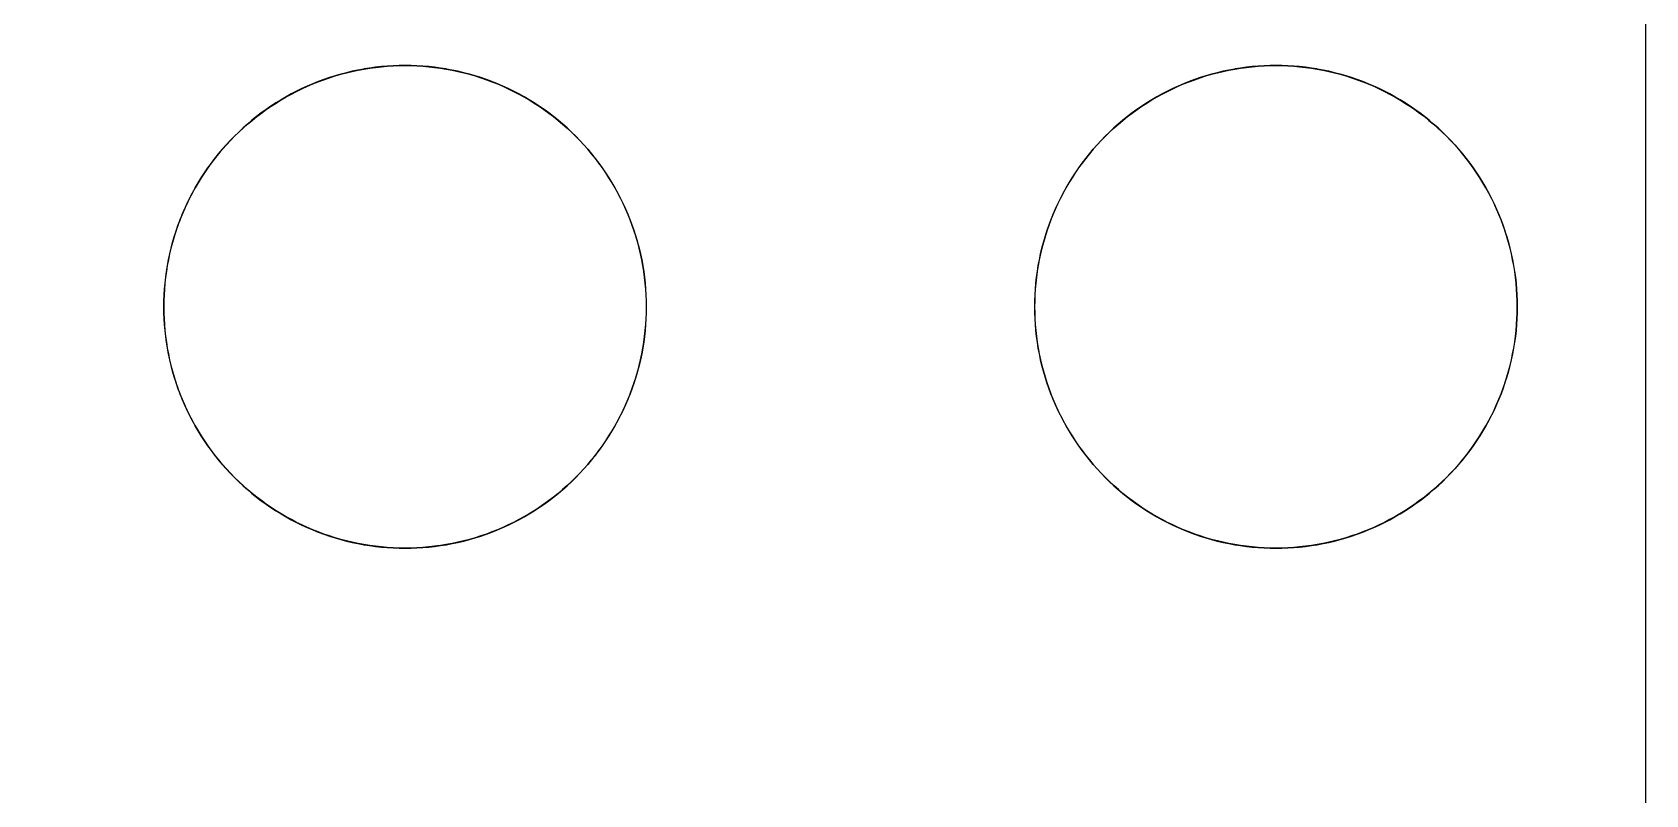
# Model space of a CAD drawing. Extents: x 2 to 124, y 0 to 129.
# Drawn here: x 92.18 to 123.94, y 20.76 to 35.77 of the extents above; entities that cross this region are included whole.
import ezdxf

# ---------------------------------------------------------------- set-up
doc = ezdxf.new("R2010")
doc.units = 0

msp = doc.modelspace()

# ---------------------------------------------------------------- linework, layer by layer
at = {"color": 5, "true_color": 0x0000ff}
msp.add_polyline3d([(123.94209, 0.3175, 0), (123.94209, 128.81762, 0), (2.36219, 128.81762, 0), (2.36219, 0.3175, 0), (123.94209, 0.3175, 0)], close=True, dxfattribs=at)
at = {"color": 34, "true_color": 0x008000}
for points in [[(2.3622, 0.3175, 0), (123.94209, 0.3175, 0), (123.94209, 128.81762, 0), (2.3622, 128.81762, 0), (2.3622, 0.3175, 0)], [(99.40061, 35.11727, 0), (99.28402, 35.11295, 0), (99.16769, 35.10584, 0), (99.05161, 35.09594, 0), (98.93579, 35.08298, 0), (98.82022, 35.06749, 0), (98.81983, 35.06743, 0), (98.70518, 35.04895, 0), (98.70516, 35.04895, 0), (98.70476, 35.04887, 0), (98.59021, 35.02755, 0), (98.47616, 35.00342, 0), (98.36263, 34.97649, 0), (98.24985, 34.94677, 0), (98.13784, 34.91426, 0), (98.02684, 34.87896, 0), (97.9166, 34.84111, 0), (97.80738, 34.80046, 0), (97.69892, 34.75704, 0), (97.59199, 34.71132, 0), (97.48582, 34.66279, 0), (97.38117, 34.6115, 0), (97.38082, 34.61132, 0), (97.27718, 34.55772, 0), (97.17508, 34.50133, 0), (97.07449, 34.44265, 0), (96.97518, 34.3817, 0), (96.87739, 34.31795, 0), (96.78138, 34.25216, 0), (96.68689, 34.18383, 0), (96.59418, 34.11322, 0), (96.50299, 34.04032, 0), (96.41384, 33.96539, 0), (96.32646, 33.88818, 0), (96.24112, 33.80868, 0), (96.15755, 33.7274, 0), (96.15727, 33.72712, 0), (96.07599, 33.64354, 0), (95.99649, 33.55821, 0), (95.91927, 33.47083, 0), (95.84434, 33.38168, 0), (95.77145, 33.29049, 0), (95.70083, 33.19778, 0), (95.63251, 33.10329, 0), (95.56672, 33.00728, 0), (95.50297, 32.90949, 0), (95.44201, 32.81018, 0), (95.38333, 32.70959, 0), (95.32695, 32.60748, 0), (95.32677, 32.60713, 0), (95.27335, 32.50385, 0), (95.27317, 32.5035, 0), (95.22186, 32.39885, 0), (95.17335, 32.29267, 0), (95.12763, 32.18574, 0), (95.0842, 32.07729, 0), (95.04356, 31.96807, 0), (95.00571, 31.85783, 0), (94.9704, 31.74683, 0), (94.93789, 31.63482, 0), (94.90817, 31.52204, 0), (94.88125, 31.4085, 0), (94.85712, 31.29446, 0), (94.83578, 31.1799, 0), (94.83572, 31.17951, 0), (94.81724, 31.06484, 0), (94.81718, 31.06445, 0), (94.80169, 30.94888, 0), (94.78873, 30.83305, 0), (94.77882, 30.71698, 0), (94.77171, 30.60065, 0), (94.7674, 30.48406, 0), (94.76587, 30.36747, 0), (94.7674, 30.25089, 0), (94.77171, 30.1343, 0), (94.77882, 30.01797, 0), (94.78873, 29.90189, 0), (94.80169, 29.78607, 0), (94.81718, 29.6705, 0), (94.81724, 29.6701, 0), (94.83578, 29.55504, 0), (94.85712, 29.44049, 0), (94.88125, 29.32644, 0), (94.90817, 29.2129, 0), (94.93789, 29.10013, 0), (94.9704, 28.98811, 0), (95.00571, 28.87712, 0), (95.04356, 28.76688, 0), (95.0842, 28.65766, 0), (95.12763, 28.5492, 0), (95.17335, 28.44227, 0), (95.22186, 28.3361, 0), (95.22204, 28.33574, 0), (95.27317, 28.23145, 0), (95.27335, 28.23109, 0), (95.32695, 28.12746, 0), (95.38333, 28.02535, 0), (95.44201, 27.92477, 0), (95.50297, 27.82546, 0), (95.56672, 27.72767, 0), (95.63251, 27.63165, 0), (95.70083, 27.53717, 0), (95.77145, 27.44446, 0), (95.84434, 27.35327, 0), (95.91927, 27.26412, 0), (95.99649, 27.17674, 0), (96.07599, 27.0914, 0), (96.15727, 27.00783, 0), (96.15755, 27.00755, 0), (96.24112, 26.92627, 0), (96.32646, 26.84677, 0), (96.41384, 26.76955, 0), (96.50299, 26.69462, 0), (96.59418, 26.62172, 0), (96.68689, 26.55111, 0), (96.78138, 26.48279, 0), (96.87739, 26.417, 0), (96.97518, 26.35325, 0), (97.07449, 26.29229, 0), (97.17508, 26.23361, 0), (97.27718, 26.17722, 0), (97.38082, 26.12363, 0), (97.38117, 26.12345, 0), (97.48582, 26.07214, 0), (97.59199, 26.02363, 0), (97.69892, 25.97791, 0), (97.80738, 25.93447, 0), (97.9166, 25.89383, 0), (98.02684, 25.85599, 0), (98.13784, 25.82068, 0), (98.24985, 25.78817, 0), (98.36263, 25.75845, 0), (98.47616, 25.73153, 0), (98.59021, 25.7074, 0), (98.70476, 25.68606, 0), (98.81983, 25.66752, 0), (98.82022, 25.66746, 0), (98.93579, 25.65196, 0), (99.05161, 25.63901, 0), (99.16769, 25.6291, 0), (99.28402, 25.62199, 0), (99.40061, 25.61767, 0), (99.5172, 25.61615, 0), (99.63378, 25.61767, 0), (99.75037, 25.62199, 0), (99.8667, 25.6291, 0), (99.98278, 25.63901, 0), (100.0986, 25.65196, 0), (100.21417, 25.66746, 0), (100.21456, 25.66752, 0), (100.32963, 25.68606, 0), (100.44418, 25.7074, 0), (100.55823, 25.73153, 0), (100.67176, 25.75845, 0), (100.78454, 25.78817, 0), (100.89655, 25.82068, 0), (101.00755, 25.85599, 0), (101.11779, 25.89383, 0), (101.22701, 25.93447, 0), (101.33547, 25.97791, 0), (101.4424, 26.02363, 0), (101.54857, 26.07214, 0), (101.65322, 26.12345, 0), (101.65357, 26.12363, 0), (101.75721, 26.17722, 0), (101.85931, 26.23361, 0), (101.9599, 26.29229, 0), (102.05921, 26.35325, 0), (102.157, 26.417, 0), (102.25301, 26.48279, 0), (102.3475, 26.55111, 0), (102.44021, 26.62172, 0), (102.5314, 26.69462, 0), (102.62055, 26.76955, 0), (102.70793, 26.84677, 0), (102.79327, 26.92627, 0), (102.87684, 27.00755, 0), (102.87712, 27.00783, 0), (102.9584, 27.0914, 0), (103.0379, 27.17674, 0), (103.11512, 27.26412, 0), (103.19005, 27.35327, 0), (103.26294, 27.44446, 0), (103.33356, 27.53717, 0), (103.40188, 27.63165, 0), (103.46767, 27.72767, 0), (103.53142, 27.82546, 0), (103.59238, 27.92477, 0), (103.65106, 28.02535, 0), (103.70744, 28.12746, 0), (103.76104, 28.23109, 0), (103.76122, 28.23145, 0), (103.81235, 28.33574, 0), (103.81253, 28.3361, 0), (103.86104, 28.44227, 0), (103.90676, 28.5492, 0), (103.95019, 28.65766, 0), (103.99083, 28.76688, 0), (104.02868, 28.87712, 0), (104.06399, 28.98811, 0), (104.0965, 29.10013, 0), (104.12622, 29.2129, 0), (104.15314, 29.32644, 0), (104.17727, 29.44049, 0), (104.19861, 29.55504, 0), (104.21715, 29.6701, 0), (104.21721, 29.6705, 0), (104.23271, 29.78607, 0), (104.24566, 29.90189, 0), (104.25557, 30.01797, 0), (104.26268, 30.1343, 0), (104.267, 30.25089, 0), (104.26852, 30.36747, 0), (104.267, 30.48406, 0), (104.26268, 30.60065, 0), (104.25557, 30.71698, 0), (104.24566, 30.83305, 0), (104.23271, 30.94888, 0), (104.21721, 31.06445, 0), (104.21715, 31.06484, 0), (104.19867, 31.17951, 0), (104.19861, 31.1799, 0), (104.17727, 31.29446, 0), (104.15314, 31.4085, 0), (104.12622, 31.52204, 0), (104.0965, 31.63482, 0), (104.06399, 31.74683, 0), (104.02868, 31.85783, 0), (103.99083, 31.96807, 0), (103.95019, 32.07729, 0), (103.90676, 32.18574, 0), (103.86104, 32.29267, 0), (103.81253, 32.39885, 0), (103.76122, 32.5035, 0), (103.76104, 32.50385, 0), (103.70762, 32.60713, 0), (103.70744, 32.60748, 0), (103.65106, 32.70959, 0), (103.59238, 32.81018, 0), (103.53142, 32.90949, 0), (103.46767, 33.00728, 0), (103.40188, 33.10329, 0), (103.33356, 33.19778, 0), (103.26294, 33.29049, 0), (103.19005, 33.38168, 0), (103.11512, 33.47083, 0), (103.0379, 33.55821, 0), (102.9584, 33.64354, 0), (102.87712, 33.72712, 0), (102.87684, 33.7274, 0), (102.79327, 33.80868, 0), (102.70793, 33.88818, 0), (102.62055, 33.96539, 0), (102.5314, 34.04032, 0), (102.44021, 34.11322, 0), (102.3475, 34.18383, 0), (102.25301, 34.25216, 0), (102.157, 34.31795, 0), (102.05921, 34.3817, 0), (101.9599, 34.44265, 0), (101.85931, 34.50133, 0), (101.75721, 34.55772, 0), (101.65357, 34.61132, 0), (101.65322, 34.6115, 0), (101.54857, 34.66279, 0), (101.4424, 34.71132, 0), (101.33547, 34.75704, 0), (101.22701, 34.80046, 0), (101.11779, 34.84111, 0), (101.00755, 34.87896, 0), (100.89655, 34.91426, 0), (100.78454, 34.94677, 0), (100.67176, 34.97649, 0), (100.55823, 35.00342, 0), (100.44418, 35.02755, 0), (100.32963, 35.04887, 0), (100.32923, 35.04895, 0), (100.32921, 35.04895, 0), (100.21456, 35.06743, 0), (100.21417, 35.06749, 0), (100.0986, 35.08298, 0), (99.98278, 35.09594, 0), (99.8667, 35.10584, 0), (99.75037, 35.11295, 0), (99.63378, 35.11727, 0), (99.5172, 35.1188, 0), (99.40061, 35.11727, 0)], [(99.75037, 25.62453, 0), (99.63378, 25.62021, 0), (99.5172, 25.61869, 0), (99.40061, 25.62021, 0), (99.28402, 25.62453, 0), (99.16769, 25.63164, 0), (99.05161, 25.64155, 0), (98.93579, 25.6545, 0), (98.82022, 25.67, 0), (98.8202, 25.67, 0), (98.70555, 25.68848, 0), (98.591, 25.70981, 0), (98.47695, 25.73394, 0), (98.36341, 25.76087, 0), (98.25064, 25.79058, 0), (98.13862, 25.8231, 0), (98.02762, 25.8584, 0), (97.91739, 25.89625, 0), (97.80817, 25.93689, 0), (97.69971, 25.98032, 0), (97.59278, 26.02604, 0), (97.4866, 26.07456, 0), (97.382, 26.12584, 0), (97.27868, 26.17928, 0), (97.17657, 26.23567, 0), (97.07599, 26.29434, 0), (96.97667, 26.3553, 0), (96.87888, 26.41905, 0), (96.78287, 26.48484, 0), (96.68838, 26.55317, 0), (96.59567, 26.62378, 0), (96.50449, 26.69668, 0), (96.41533, 26.77161, 0), (96.32796, 26.84882, 0), (96.24261, 26.92832, 0), (96.15919, 27.00946, 0), (96.07805, 27.09289, 0), (95.99854, 27.17823, 0), (95.92133, 27.26561, 0), (95.8464, 27.35476, 0), (95.7735, 27.44595, 0), (95.70289, 27.53866, 0), (95.63456, 27.63315, 0), (95.56878, 27.72916, 0), (95.50502, 27.82695, 0), (95.44406, 27.92626, 0), (95.38539, 28.02685, 0), (95.329, 28.12896, 0), (95.27548, 28.23246, 0), (95.22428, 28.33688, 0), (95.17576, 28.44305, 0), (95.13004, 28.54999, 0), (95.08661, 28.65845, 0), (95.04597, 28.76767, 0), (95.00812, 28.8779, 0), (94.97282, 28.9889, 0), (94.94031, 29.10091, 0), (94.91059, 29.21369, 0), (94.88366, 29.32723, 0), (94.85953, 29.44127, 0), (94.8382, 29.55583, 0), (94.81972, 29.6705, 0), (94.80423, 29.78607, 0), (94.79127, 29.90189, 0), (94.78137, 30.01797, 0), (94.77425, 30.1343, 0), (94.76994, 30.25089, 0), (94.76841, 30.36747, 0), (94.76994, 30.48406, 0), (94.77425, 30.60065, 0), (94.78137, 30.71698, 0), (94.79127, 30.83305, 0), (94.80423, 30.94888, 0), (94.81971, 31.06435, 0), (94.8382, 31.17912, 0), (94.85953, 31.29367, 0), (94.88366, 31.40772, 0), (94.91059, 31.52126, 0), (94.94031, 31.63403, 0), (94.97282, 31.74605, 0), (95.00812, 31.85704, 0), (95.04597, 31.96728, 0), (95.08661, 32.0765, 0), (95.13004, 32.18495, 0), (95.17576, 32.29189, 0), (95.22428, 32.39806, 0), (95.27557, 32.50267, 0), (95.329, 32.60599, 0), (95.38539, 32.7081, 0), (95.44406, 32.80868, 0), (95.50502, 32.908, 0), (95.56878, 33.00578, 0), (95.63456, 33.10179, 0), (95.70289, 33.19628, 0), (95.7735, 33.289, 0), (95.8464, 33.38018, 0), (95.92133, 33.46934, 0), (95.99854, 33.55671, 0), (96.07805, 33.64206, 0), (96.15919, 33.72548, 0), (96.24261, 33.80662, 0), (96.32796, 33.88612, 0), (96.41533, 33.96334, 0), (96.50449, 34.03826, 0), (96.59567, 34.11117, 0), (96.68838, 34.18178, 0), (96.78287, 34.25011, 0), (96.87888, 34.31589, 0), (96.97667, 34.37965, 0), (97.07599, 34.44061, 0), (97.17657, 34.49928, 0), (97.27868, 34.55567, 0), (97.38196, 34.60908, 0), (97.4866, 34.66039, 0), (97.59278, 34.7089, 0), (97.69971, 34.75462, 0), (97.80817, 34.79806, 0), (97.91739, 34.8387, 0), (98.02762, 34.87654, 0), (98.13862, 34.91185, 0), (98.25064, 34.94436, 0), (98.36341, 34.97408, 0), (98.47695, 35.00099, 0), (98.591, 35.02512, 0), (98.70555, 35.04647, 0), (98.82032, 35.06496, 0), (98.93579, 35.08044, 0), (99.05161, 35.0934, 0), (99.16769, 35.10329, 0), (99.28402, 35.11042, 0), (99.40061, 35.11473, 0), (99.5172, 35.11625, 0), (99.63378, 35.11473, 0), (99.75037, 35.11042, 0), (99.8667, 35.10329, 0), (99.98278, 35.0934, 0), (100.0986, 35.08044, 0), (100.21407, 35.06496, 0), (100.32884, 35.04647, 0), (100.44339, 35.02512, 0), (100.55744, 35.00099, 0), (100.67098, 34.97408, 0), (100.78375, 34.94436, 0), (100.89577, 34.91185, 0), (101.00677, 34.87654, 0), (101.117, 34.8387, 0), (101.22622, 34.79806, 0), (101.33468, 34.75462, 0), (101.44161, 34.7089, 0), (101.54779, 34.66039, 0), (101.65243, 34.60908, 0), (101.75571, 34.55567, 0), (101.85782, 34.49928, 0), (101.9584, 34.44061, 0), (102.05772, 34.37965, 0), (102.15551, 34.31589, 0), (102.25152, 34.25011, 0), (102.34601, 34.18178, 0), (102.43872, 34.11117, 0), (102.5299, 34.03826, 0), (102.61906, 33.96334, 0), (102.70643, 33.88612, 0), (102.79178, 33.80662, 0), (102.8752, 33.72548, 0), (102.95634, 33.64206, 0), (103.03585, 33.55671, 0), (103.11306, 33.46934, 0), (103.18799, 33.38018, 0), (103.26089, 33.289, 0), (103.3315, 33.19628, 0), (103.39983, 33.10179, 0), (103.46561, 33.00578, 0), (103.52937, 32.908, 0), (103.59033, 32.80868, 0), (103.649, 32.7081, 0), (103.70539, 32.60599, 0), (103.75882, 32.50267, 0), (103.81011, 32.39806, 0), (103.85863, 32.29189, 0), (103.90435, 32.18495, 0), (103.94778, 32.0765, 0), (103.98842, 31.96728, 0), (104.02627, 31.85704, 0), (104.06157, 31.74605, 0), (104.09408, 31.63403, 0), (104.1238, 31.52126, 0), (104.15073, 31.40772, 0), (104.17486, 31.29367, 0), (104.19619, 31.17912, 0), (104.21468, 31.06435, 0), (104.23016, 30.94888, 0), (104.24312, 30.83305, 0), (104.25302, 30.71698, 0), (104.26014, 30.60065, 0), (104.26445, 30.48406, 0), (104.26598, 30.36747, 0), (104.26445, 30.25089, 0), (104.26014, 30.1343, 0), (104.25302, 30.01797, 0), (104.24312, 29.90189, 0), (104.23016, 29.78607, 0), (104.21467, 29.6705, 0), (104.19619, 29.55583, 0), (104.17486, 29.44127, 0), (104.15073, 29.32723, 0), (104.1238, 29.21369, 0), (104.09408, 29.10091, 0), (104.06157, 28.9889, 0), (104.02627, 28.8779, 0), (103.98842, 28.76767, 0), (103.94778, 28.65845, 0), (103.90435, 28.54999, 0), (103.85863, 28.44305, 0), (103.81011, 28.33688, 0), (103.75891, 28.23246, 0), (103.70539, 28.12896, 0), (103.649, 28.02685, 0), (103.59033, 27.92626, 0), (103.52937, 27.82695, 0), (103.46561, 27.72916, 0), (103.39983, 27.63315, 0), (103.3315, 27.53866, 0), (103.26089, 27.44595, 0), (103.18799, 27.35476, 0), (103.11306, 27.26561, 0), (103.03585, 27.17823, 0), (102.95634, 27.09289, 0), (102.8752, 27.00946, 0), (102.79178, 26.92832, 0), (102.70643, 26.84882, 0), (102.61906, 26.77161, 0), (102.5299, 26.69668, 0), (102.43872, 26.62378, 0), (102.34601, 26.55317, 0), (102.25152, 26.48484, 0), (102.15551, 26.41905, 0), (102.05772, 26.3553, 0), (101.9584, 26.29434, 0), (101.85782, 26.23567, 0), (101.75571, 26.17928, 0), (101.65239, 26.12584, 0), (101.54779, 26.07456, 0), (101.44161, 26.02604, 0), (101.33468, 25.98032, 0), (101.22622, 25.93689, 0), (101.117, 25.89625, 0), (101.00677, 25.8584, 0), (100.89577, 25.8231, 0), (100.78375, 25.79058, 0), (100.67098, 25.76087, 0), (100.55744, 25.73394, 0), (100.44339, 25.70981, 0), (100.32884, 25.68848, 0), (100.21419, 25.67, 0), (100.21417, 25.67, 0), (100.0986, 25.6545, 0), (99.98278, 25.64155, 0), (99.8667, 25.63164, 0), (99.75037, 25.62453, 0)], [(116.54561, 35.11727, 0), (116.42902, 35.11295, 0), (116.31269, 35.10584, 0), (116.19661, 35.09594, 0), (116.08079, 35.08298, 0), (115.96522, 35.06749, 0), (115.96483, 35.06743, 0), (115.85018, 35.04895, 0), (115.85016, 35.04895, 0), (115.84976, 35.04887, 0), (115.73521, 35.02755, 0), (115.62116, 35.00342, 0), (115.50763, 34.97649, 0), (115.39485, 34.94677, 0), (115.28284, 34.91426, 0), (115.17184, 34.87896, 0), (115.0616, 34.84111, 0), (114.95238, 34.80046, 0), (114.84392, 34.75704, 0), (114.73699, 34.71132, 0), (114.63082, 34.66279, 0), (114.52617, 34.6115, 0), (114.52582, 34.61132, 0), (114.42218, 34.55772, 0), (114.32008, 34.50133, 0), (114.21949, 34.44265, 0), (114.12018, 34.3817, 0), (114.02239, 34.31795, 0), (113.92638, 34.25216, 0), (113.83189, 34.18383, 0), (113.73918, 34.11322, 0), (113.64799, 34.04032, 0), (113.55884, 33.96539, 0), (113.47146, 33.88818, 0), (113.38612, 33.80868, 0), (113.30255, 33.7274, 0), (113.30227, 33.72712, 0), (113.22099, 33.64354, 0), (113.14149, 33.55821, 0), (113.06427, 33.47083, 0), (112.98934, 33.38168, 0), (112.91645, 33.29049, 0), (112.84583, 33.19778, 0), (112.77751, 33.10329, 0), (112.71172, 33.00728, 0), (112.64797, 32.90949, 0), (112.58701, 32.81018, 0), (112.52833, 32.70959, 0), (112.47195, 32.60748, 0), (112.47177, 32.60713, 0), (112.41835, 32.50385, 0), (112.41817, 32.5035, 0), (112.36686, 32.39885, 0), (112.31835, 32.29267, 0), (112.27263, 32.18574, 0), (112.2292, 32.07729, 0), (112.18856, 31.96807, 0), (112.15071, 31.85783, 0), (112.1154, 31.74683, 0), (112.08289, 31.63482, 0), (112.05317, 31.52204, 0), (112.02625, 31.4085, 0), (112.00212, 31.29446, 0), (111.98078, 31.1799, 0), (111.98072, 31.17951, 0), (111.96224, 31.06484, 0), (111.96218, 31.06445, 0), (111.94668, 30.94888, 0), (111.93373, 30.83305, 0), (111.92383, 30.71698, 0), (111.91671, 30.60065, 0), (111.91239, 30.48406, 0), (111.91087, 30.36747, 0), (111.91239, 30.25089, 0), (111.91671, 30.1343, 0), (111.92383, 30.01797, 0), (111.93373, 29.90189, 0), (111.94668, 29.78607, 0), (111.96218, 29.6705, 0), (111.96224, 29.6701, 0), (111.98078, 29.55504, 0), (112.00212, 29.44049, 0), (112.02625, 29.32644, 0), (112.05317, 29.2129, 0), (112.08289, 29.10013, 0), (112.1154, 28.98811, 0), (112.15071, 28.87712, 0), (112.18856, 28.76688, 0), (112.2292, 28.65766, 0), (112.27263, 28.5492, 0), (112.31835, 28.44227, 0), (112.36686, 28.3361, 0), (112.36704, 28.33574, 0), (112.41817, 28.23145, 0), (112.41835, 28.23109, 0), (112.47195, 28.12746, 0), (112.52833, 28.02535, 0), (112.58701, 27.92477, 0), (112.64797, 27.82546, 0), (112.71172, 27.72767, 0), (112.77751, 27.63165, 0), (112.84583, 27.53717, 0), (112.91645, 27.44446, 0), (112.98934, 27.35327, 0), (113.06427, 27.26412, 0), (113.14149, 27.17674, 0), (113.22099, 27.0914, 0), (113.30227, 27.00783, 0), (113.30255, 27.00755, 0), (113.38612, 26.92627, 0), (113.47146, 26.84677, 0), (113.55884, 26.76955, 0), (113.64799, 26.69462, 0), (113.73918, 26.62172, 0), (113.83189, 26.55111, 0), (113.92638, 26.48279, 0), (114.02239, 26.417, 0), (114.12018, 26.35325, 0), (114.21949, 26.29229, 0), (114.32008, 26.23361, 0), (114.42218, 26.17722, 0), (114.52582, 26.12363, 0), (114.52617, 26.12345, 0), (114.63082, 26.07214, 0), (114.73699, 26.02363, 0), (114.84392, 25.97791, 0), (114.95238, 25.93447, 0), (115.0616, 25.89383, 0), (115.17184, 25.85599, 0), (115.28284, 25.82068, 0), (115.39485, 25.78817, 0), (115.50763, 25.75845, 0), (115.62116, 25.73153, 0), (115.73521, 25.7074, 0), (115.84976, 25.68606, 0), (115.96483, 25.66752, 0), (115.96522, 25.66746, 0), (116.08079, 25.65196, 0), (116.19661, 25.63901, 0), (116.31269, 25.6291, 0), (116.42902, 25.62199, 0), (116.54561, 25.61767, 0), (116.6622, 25.61615, 0), (116.77878, 25.61767, 0), (116.89537, 25.62199, 0), (117.0117, 25.6291, 0), (117.12778, 25.63901, 0), (117.2436, 25.65196, 0), (117.35917, 25.66746, 0), (117.35956, 25.66752, 0), (117.47463, 25.68606, 0), (117.58918, 25.7074, 0), (117.70323, 25.73153, 0), (117.81676, 25.75845, 0), (117.92954, 25.78817, 0), (118.04155, 25.82068, 0), (118.15255, 25.85599, 0), (118.26279, 25.89383, 0), (118.37201, 25.93447, 0), (118.48047, 25.97791, 0), (118.5874, 26.02363, 0), (118.69357, 26.07214, 0), (118.79822, 26.12345, 0), (118.79857, 26.12363, 0), (118.90221, 26.17722, 0), (119.00431, 26.23361, 0), (119.1049, 26.29229, 0), (119.20421, 26.35325, 0), (119.302, 26.417, 0), (119.39801, 26.48279, 0), (119.4925, 26.55111, 0), (119.58521, 26.62172, 0), (119.6764, 26.69462, 0), (119.76555, 26.76955, 0), (119.85293, 26.84677, 0), (119.93827, 26.92627, 0), (120.02184, 27.00755, 0), (120.02212, 27.00783, 0), (120.1034, 27.0914, 0), (120.1829, 27.17674, 0), (120.26012, 27.26412, 0), (120.33505, 27.35327, 0), (120.40794, 27.44446, 0), (120.47856, 27.53717, 0), (120.54688, 27.63165, 0), (120.61267, 27.72767, 0), (120.67642, 27.82546, 0), (120.73738, 27.92477, 0), (120.79606, 28.02535, 0), (120.85244, 28.12746, 0), (120.90604, 28.23109, 0), (120.90622, 28.23145, 0), (120.95735, 28.33574, 0), (120.95753, 28.3361, 0), (121.00604, 28.44227, 0), (121.05176, 28.5492, 0), (121.09519, 28.65766, 0), (121.13583, 28.76688, 0), (121.17368, 28.87712, 0), (121.20899, 28.98811, 0), (121.2415, 29.10013, 0), (121.27122, 29.2129, 0), (121.29814, 29.32644, 0), (121.32227, 29.44049, 0), (121.34361, 29.55504, 0), (121.36215, 29.6701, 0), (121.36221, 29.6705, 0), (121.37771, 29.78607, 0), (121.39066, 29.90189, 0), (121.40056, 30.01797, 0), (121.40768, 30.1343, 0), (121.412, 30.25089, 0), (121.41352, 30.36747, 0), (121.412, 30.48406, 0), (121.40768, 30.60065, 0), (121.40056, 30.71698, 0), (121.39066, 30.83305, 0), (121.37771, 30.94888, 0), (121.36221, 31.06445, 0), (121.36215, 31.06484, 0), (121.34367, 31.17951, 0), (121.34361, 31.1799, 0), (121.32227, 31.29446, 0), (121.29814, 31.4085, 0), (121.27122, 31.52204, 0), (121.2415, 31.63482, 0), (121.20899, 31.74683, 0), (121.17368, 31.85783, 0), (121.13583, 31.96807, 0), (121.09519, 32.07729, 0), (121.05176, 32.18574, 0), (121.00604, 32.29267, 0), (120.95753, 32.39885, 0), (120.90622, 32.5035, 0), (120.90604, 32.50385, 0), (120.85262, 32.60713, 0), (120.85244, 32.60748, 0), (120.79606, 32.70959, 0), (120.73738, 32.81018, 0), (120.67642, 32.90949, 0), (120.61267, 33.00728, 0), (120.54688, 33.10329, 0), (120.47856, 33.19778, 0), (120.40794, 33.29049, 0), (120.33505, 33.38168, 0), (120.26012, 33.47083, 0), (120.1829, 33.55821, 0), (120.1034, 33.64354, 0), (120.02212, 33.72712, 0), (120.02184, 33.7274, 0), (119.93827, 33.80868, 0), (119.85293, 33.88818, 0), (119.76555, 33.96539, 0), (119.6764, 34.04032, 0), (119.58521, 34.11322, 0), (119.4925, 34.18383, 0), (119.39801, 34.25216, 0), (119.302, 34.31795, 0), (119.20421, 34.3817, 0), (119.1049, 34.44265, 0), (119.00431, 34.50133, 0), (118.90221, 34.55772, 0), (118.79857, 34.61132, 0), (118.79822, 34.6115, 0), (118.69357, 34.66279, 0), (118.5874, 34.71132, 0), (118.48047, 34.75704, 0), (118.37201, 34.80046, 0), (118.26279, 34.84111, 0), (118.15255, 34.87896, 0), (118.04155, 34.91426, 0), (117.92954, 34.94677, 0), (117.81676, 34.97649, 0), (117.70323, 35.00342, 0), (117.58918, 35.02755, 0), (117.47463, 35.04887, 0), (117.47423, 35.04895, 0), (117.47421, 35.04895, 0), (117.35956, 35.06743, 0), (117.35917, 35.06749, 0), (117.2436, 35.08298, 0), (117.12778, 35.09594, 0), (117.0117, 35.10584, 0), (116.89537, 35.11295, 0), (116.77878, 35.11727, 0), (116.6622, 35.1188, 0), (116.54561, 35.11727, 0)], [(116.89537, 25.62453, 0), (116.77878, 25.62021, 0), (116.6622, 25.61869, 0), (116.54561, 25.62021, 0), (116.42902, 25.62453, 0), (116.31269, 25.63164, 0), (116.19661, 25.64155, 0), (116.08079, 25.6545, 0), (115.96522, 25.67, 0), (115.9652, 25.67, 0), (115.85055, 25.68848, 0), (115.736, 25.70981, 0), (115.62195, 25.73394, 0), (115.50841, 25.76087, 0), (115.39564, 25.79058, 0), (115.28362, 25.8231, 0), (115.17262, 25.8584, 0), (115.06239, 25.89625, 0), (114.95317, 25.93689, 0), (114.84471, 25.98032, 0), (114.73778, 26.02604, 0), (114.6316, 26.07456, 0), (114.527, 26.12584, 0), (114.42368, 26.17928, 0), (114.32157, 26.23567, 0), (114.22099, 26.29434, 0), (114.12167, 26.3553, 0), (114.02388, 26.41905, 0), (113.92787, 26.48484, 0), (113.83338, 26.55317, 0), (113.74067, 26.62378, 0), (113.64949, 26.69668, 0), (113.56033, 26.77161, 0), (113.47296, 26.84882, 0), (113.38761, 26.92832, 0), (113.30419, 27.00946, 0), (113.22305, 27.09289, 0), (113.14354, 27.17823, 0), (113.06633, 27.26561, 0), (112.9914, 27.35476, 0), (112.9185, 27.44595, 0), (112.84789, 27.53866, 0), (112.77956, 27.63315, 0), (112.71378, 27.72916, 0), (112.65002, 27.82695, 0), (112.58906, 27.92626, 0), (112.53039, 28.02685, 0), (112.474, 28.12896, 0), (112.42048, 28.23246, 0), (112.36928, 28.33688, 0), (112.32076, 28.44305, 0), (112.27504, 28.54999, 0), (112.23161, 28.65845, 0), (112.19097, 28.76767, 0), (112.15312, 28.8779, 0), (112.11782, 28.9889, 0), (112.08531, 29.10091, 0), (112.05559, 29.21369, 0), (112.02866, 29.32723, 0), (112.00453, 29.44127, 0), (111.9832, 29.55583, 0), (111.96472, 29.6705, 0), (111.94923, 29.78607, 0), (111.93627, 29.90189, 0), (111.92637, 30.01797, 0), (111.91925, 30.1343, 0), (111.91493, 30.25089, 0), (111.91341, 30.36747, 0), (111.91493, 30.48406, 0), (111.91925, 30.60065, 0), (111.92637, 30.71698, 0), (111.93627, 30.83305, 0), (111.94923, 30.94888, 0), (111.96471, 31.06435, 0), (111.9832, 31.17912, 0), (112.00453, 31.29367, 0), (112.02866, 31.40772, 0), (112.05559, 31.52126, 0), (112.08531, 31.63403, 0), (112.11782, 31.74605, 0), (112.15312, 31.85704, 0), (112.19097, 31.96728, 0), (112.23161, 32.0765, 0), (112.27504, 32.18495, 0), (112.32076, 32.29189, 0), (112.36928, 32.39806, 0), (112.42057, 32.50267, 0), (112.474, 32.60599, 0), (112.53039, 32.7081, 0), (112.58906, 32.80868, 0), (112.65002, 32.908, 0), (112.71378, 33.00578, 0), (112.77956, 33.10179, 0), (112.84789, 33.19628, 0), (112.9185, 33.289, 0), (112.9914, 33.38018, 0), (113.06633, 33.46934, 0), (113.14354, 33.55671, 0), (113.22305, 33.64206, 0), (113.30419, 33.72548, 0), (113.38761, 33.80662, 0), (113.47296, 33.88612, 0), (113.56033, 33.96334, 0), (113.64949, 34.03826, 0), (113.74067, 34.11117, 0), (113.83338, 34.18178, 0), (113.92787, 34.25011, 0), (114.02388, 34.31589, 0), (114.12167, 34.37965, 0), (114.22099, 34.44061, 0), (114.32157, 34.49928, 0), (114.42368, 34.55567, 0), (114.52696, 34.60908, 0), (114.6316, 34.66039, 0), (114.73778, 34.7089, 0), (114.84471, 34.75462, 0), (114.95317, 34.79806, 0), (115.06239, 34.8387, 0), (115.17262, 34.87654, 0), (115.28362, 34.91185, 0), (115.39564, 34.94436, 0), (115.50841, 34.97408, 0), (115.62195, 35.00099, 0), (115.736, 35.02512, 0), (115.85055, 35.04647, 0), (115.96532, 35.06496, 0), (116.08079, 35.08044, 0), (116.19661, 35.0934, 0), (116.31269, 35.10329, 0), (116.42902, 35.11042, 0), (116.54561, 35.11473, 0), (116.6622, 35.11625, 0), (116.77878, 35.11473, 0), (116.89537, 35.11042, 0), (117.0117, 35.10329, 0), (117.12778, 35.0934, 0), (117.2436, 35.08044, 0), (117.35907, 35.06496, 0), (117.47384, 35.04647, 0), (117.58839, 35.02512, 0), (117.70244, 35.00099, 0), (117.81598, 34.97408, 0), (117.92875, 34.94436, 0), (118.04077, 34.91185, 0), (118.15177, 34.87654, 0), (118.262, 34.8387, 0), (118.37122, 34.79806, 0), (118.47968, 34.75462, 0), (118.58661, 34.7089, 0), (118.69279, 34.66039, 0), (118.79743, 34.60908, 0), (118.90071, 34.55567, 0), (119.00282, 34.49928, 0), (119.1034, 34.44061, 0), (119.20272, 34.37965, 0), (119.30051, 34.31589, 0), (119.39652, 34.25011, 0), (119.49101, 34.18178, 0), (119.58372, 34.11117, 0), (119.6749, 34.03826, 0), (119.76406, 33.96334, 0), (119.85143, 33.88612, 0), (119.93678, 33.80662, 0), (120.0202, 33.72548, 0), (120.10134, 33.64206, 0), (120.18085, 33.55671, 0), (120.25806, 33.46934, 0), (120.33299, 33.38018, 0), (120.40589, 33.289, 0), (120.4765, 33.19628, 0), (120.54483, 33.10179, 0), (120.61061, 33.00578, 0), (120.67437, 32.908, 0), (120.73533, 32.80868, 0), (120.794, 32.7081, 0), (120.85039, 32.60599, 0), (120.90382, 32.50267, 0), (120.95511, 32.39806, 0), (121.00363, 32.29189, 0), (121.04935, 32.18495, 0), (121.09278, 32.0765, 0), (121.13342, 31.96728, 0), (121.17127, 31.85704, 0), (121.20657, 31.74605, 0), (121.23908, 31.63403, 0), (121.2688, 31.52126, 0), (121.29573, 31.40772, 0), (121.31986, 31.29367, 0), (121.34119, 31.17912, 0), (121.35968, 31.06435, 0), (121.37516, 30.94888, 0), (121.38812, 30.83305, 0), (121.39802, 30.71698, 0), (121.40514, 30.60065, 0), (121.40946, 30.48406, 0), (121.41098, 30.36747, 0), (121.40946, 30.25089, 0), (121.40514, 30.1343, 0), (121.39802, 30.01797, 0), (121.38812, 29.90189, 0), (121.37516, 29.78607, 0), (121.35967, 29.6705, 0), (121.34119, 29.55583, 0), (121.31986, 29.44127, 0), (121.29573, 29.32723, 0), (121.2688, 29.21369, 0), (121.23908, 29.10091, 0), (121.20657, 28.9889, 0), (121.17127, 28.8779, 0), (121.13342, 28.76767, 0), (121.09278, 28.65845, 0), (121.04935, 28.54999, 0), (121.00363, 28.44305, 0), (120.95511, 28.33688, 0), (120.90391, 28.23246, 0), (120.85039, 28.12896, 0), (120.794, 28.02685, 0), (120.73533, 27.92626, 0), (120.67437, 27.82695, 0), (120.61061, 27.72916, 0), (120.54483, 27.63315, 0), (120.4765, 27.53866, 0), (120.40589, 27.44595, 0), (120.33299, 27.35476, 0), (120.25806, 27.26561, 0), (120.18085, 27.17823, 0), (120.10134, 27.09289, 0), (120.0202, 27.00946, 0), (119.93678, 26.92832, 0), (119.85143, 26.84882, 0), (119.76406, 26.77161, 0), (119.6749, 26.69668, 0), (119.58372, 26.62378, 0), (119.49101, 26.55317, 0), (119.39652, 26.48484, 0), (119.30051, 26.41905, 0), (119.20272, 26.3553, 0), (119.1034, 26.29434, 0), (119.00282, 26.23567, 0), (118.90071, 26.17928, 0), (118.79739, 26.12584, 0), (118.69279, 26.07456, 0), (118.58661, 26.02604, 0), (118.47968, 25.98032, 0), (118.37122, 25.93689, 0), (118.262, 25.89625, 0), (118.15177, 25.8584, 0), (118.04077, 25.8231, 0), (117.92875, 25.79058, 0), (117.81598, 25.76087, 0), (117.70244, 25.73394, 0), (117.58839, 25.70981, 0), (117.47384, 25.68848, 0), (117.35919, 25.67, 0), (117.35917, 25.67, 0), (117.2436, 25.6545, 0), (117.12778, 25.64155, 0), (117.0117, 25.63164, 0), (116.89537, 25.62453, 0)]]:
    msp.add_polyline3d(points, close=True, dxfattribs=at)

doc.saveas('drawing.dxf')
